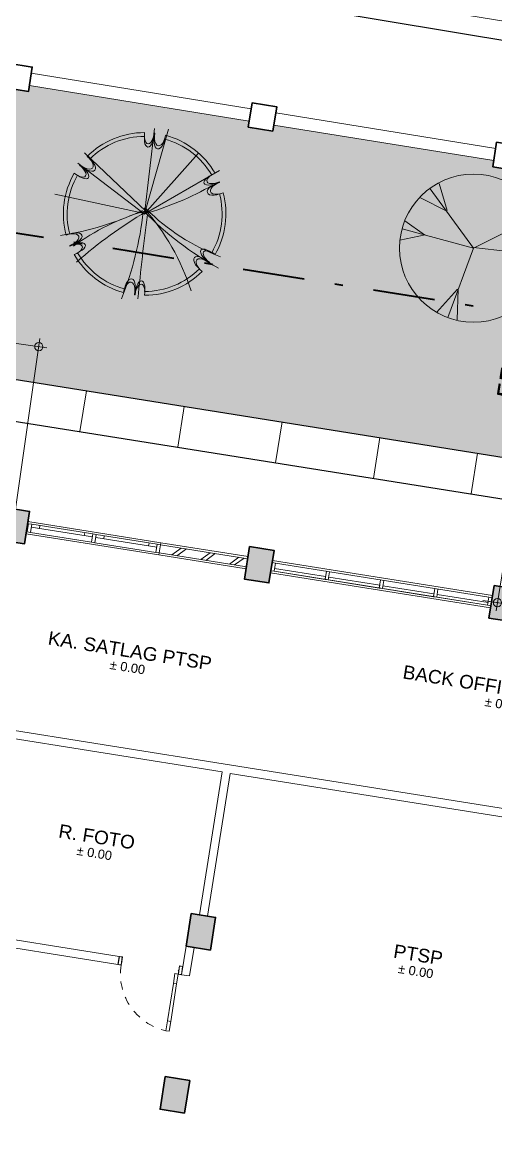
# Model space of a CAD drawing. Header units: millimetres. Extents: x -11 to 1593, y -101 to 195.
# Drawn here: x 1456.95 to 1462.69, y 53.76 to 67.2 of the extents above; entities that cross this region are included whole.
import ezdxf
from ezdxf.enums import TextEntityAlignment as Align

# ---------------------------------------------------------------- set-up
doc = ezdxf.new("R2010")
doc.units = ezdxf.units.MM
doc.linetypes.add('DASHDOT', pattern=[1, 0.5, -0.25, 0, -0.25])
doc.linetypes.add('HIDDEN', pattern=[0.375, 0.25, -0.125])
for name, color, linetype, lineweight in [('ars', 11, 'Continuous', 5), ('batas jalan', 3, 'Continuous', 25), ('dinding', 5, 'Continuous', 15), ('GSB', 1, 'DASHDOT', 35), ('KOLOM', 1, 'Continuous', 30), ('kus', 63, 'Continuous', 15), ('KUSEN', 30, 'Continuous', 15), ('lan', 7, 'Continuous', 15), ('not', 7, 'Continuous', 20), ('PAGAR', 4, 'Continuous', 18), ('PARTISI', 190, 'Continuous', 9), ('POHON', 84, 'Continuous', 0), ('sol kol', 8, 'Continuous', 0), ('u', 6, 'Continuous', 20)]:
    doc.layers.add(name, color=color, linetype=linetype, lineweight=lineweight)
doc.styles.add('ATTR', font='romans.shx', dxfattribs={"width": 0.8, "height": 1.735066})
doc.styles.get("Standard").update_dxf_attribs({"font": 'ARIALUNI.TTF'})
doc.dimstyles.new('SK100', dxfattribs={"dimtxt": 0.25, "dimasz": 0.1, "dimexe": 0.1, "dimexo": 0, "dimgap": 0.15, "dimtad": 1, "dimdec": 0, "dimlfac": 100, "dimzin": 12, "dimdsep": 46, "dimtxsty": 'Standard', "dimblk": 'BULAT', "dimcen": 0.1, "dimclrd": 256, "dimclre": 256, "dimclrt": 256, "dimadec": 0, "dimazin": 3, "dimtfac": 1, "dimtdec": 0, "dimtofl": 0, "dimtmove": 0, "dimatfit": 3, "dimldrblk": 'BULAT', "dimfxl": 0.18, "dimtolj": 1, "dimtzin": 0, "dimlwd": -1, "dimlwe": -1, "dimarcsym": 0})

# ---------------------------------------------------------------- blocks, each defined once
blk = doc.blocks.new('K1')
at = {"layer": 'KOLOM'}
blk.add_lwpolyline([(0.2, 0.15), (-0.2, 0.15), (-0.2, -0.15), (0.2, -0.15), (0.2, 0.15)], dxfattribs=at)
blk = doc.blocks.new('NOTASI RUANG')
at = {"layer": 'not'}
for height, p in [(0.26, (-0.011, 0.3)), (0.175, (-0.009, -0.017))]:
    blk.add_attdef('RUANG', text='', height=height, dxfattribs=at).set_placement(p, align=Align.MIDDLE_CENTER)
blk = doc.blocks.new('P 70')
at = {"linetype": 'HIDDEN', "ltscale": 0.3}
blk.add_lwpolyline([(-0.74, 0.1, -0.414214), (-0.04, 0.8, -1.303225)], format="xyb", dxfattribs=at)
for points in [[(-0.04, 0.8), (-0.08, 0.8), (-0.08, 0.68), (-0.04, 0.68)], [(-0.04, 0.68), (-0.08, 0.68), (-0.08, 0.22), (-0.04, 0.22)], [(-0.04, 0.1), (-0.08, 0.1), (-0.08, 0.22), (-0.04, 0.22)], [(-0.735, 0.06), (-0.74, 0.06), (-0.74, 0.061), (-0.74, 0.1), (-0.78, 0.1), (-0.78, 0), (-0.74, 0), (-0.74, 0.056), (-0.735, 0.058)], [(-0.742, 0.002), (-0.778, 0.002), (-0.778, 0.098), (-0.742, 0.098)], [(-0.045, 0.06), (-0.04, 0.06), (-0.04, 0.061), (-0.04, 0.1), (0, 0.1), (0, 0), (-0.04, 0), (-0.04, 0.056), (-0.045, 0.058)], [(-0.038, 0.002), (-0.002, 0.002), (-0.002, 0.098), (-0.038, 0.098)]]:
    blk.add_lwpolyline(points, close=True)
blk = doc.blocks.new('DENAH LANTAI DASAR')
at = {"layer": 'ars'}
h = blk.add_hatch(dxfattribs=at)
h.set_pattern_fill('TEMBOK', color=256, scale=0.25)
h.set_pattern_definition([(45, (1.63, 5e-13), (-0.1767767, 0.1767767), []), (45, (1.6925, 5e-13), (-0.1767767, 0.1767767), [])])
h.paths.add_polyline_path([(-9.22, 14.3), (-8.15, 14.3), (-8.15, 14.2), (-9.22, 14.2)])
at = {"layer": 'sol kol'}
for points in [[(-11.15, 14.45), (-11.15, 14.05), (-10.85, 14.05), (-10.85, 14.45)], [(-8.15, 14.45), (-8.15, 14.05), (-7.85, 14.05), (-7.85, 14.45)], [(-5.15, 14.45), (-5.15, 14.05), (-4.85, 14.05), (-4.85, 14.45)], [(-8.15, 9.95), (-8.15, 9.55), (-7.85, 9.55), (-7.85, 9.95)], [(-8.15, 7.95), (-8.15, 7.55), (-7.85, 7.55), (-7.85, 7.95)]]:
    blk.add_hatch(color=256, dxfattribs=at).paths.add_polyline_path(points)
for p, q in [((-12.75, 16), (13.75, 16)), ((-12.25, 15.5), (6.15, 15.5))]:
    blk.add_line(p, q)
at = {"layer": 'ars'}
blk.add_lwpolyline([(-8.15, 14.3), (-9.22, 14.3), (-9.22, 14.2), (-8.15, 14.2)], close=True, dxfattribs=at)
at = {"layer": 'dinding'}
blk.add_lwpolyline([(-8.15, 14.325), (-9.22, 14.325), (-9.22, 14.175), (-8.15, 14.175)], close=True, dxfattribs=at)
at = {"layer": 'kus'}
for p, q in [((-10.05, 14.3), (-10.8, 14.3)), ((-10.05, 14.265), (-10.8, 14.265)), ((-10.7, 14.265), (-10.7, 14.3)), ((-10.15, 14.265), (-10.15, 14.3)), ((-9.26, 14.3), (-10.01, 14.3)), ((-9.26, 14.265), (-10.01, 14.265)), ((-9.91, 14.265), (-9.91, 14.3)), ((-9.36, 14.265), (-9.36, 14.3)), ((-10.05, 14.2), (-10.8, 14.2)), ((-9.26, 14.2), (-10.01, 14.2))]:
    blk.add_line(p, q, dxfattribs=at)
for points in [[(-10.8, 14.3), (-10.84, 14.3), (-10.84, 14.2), (-10.8, 14.2)], [(-10.01, 14.3), (-10.05, 14.3), (-10.05, 14.2), (-10.01, 14.2)], [(-9.22, 14.3), (-9.26, 14.3), (-9.26, 14.2), (-9.22, 14.2)], [(-7.81, 14.2), (-7.85, 14.2), (-7.85, 14.3), (-7.81, 14.3)], [(-7.81, 14.3), (-5.19, 14.3), (-5.19, 14.2), (-7.81, 14.2)], [(-7.145, 14.2), (-7.185, 14.2), (-7.185, 14.3), (-7.145, 14.3)], [(-6.48, 14.2), (-6.52, 14.2), (-6.52, 14.3), (-6.48, 14.3)], [(-5.815, 14.2), (-5.855, 14.2), (-5.855, 14.3), (-5.815, 14.3)], [(-5.15, 14.2), (-5.19, 14.2), (-5.19, 14.3), (-5.15, 14.3)], [(-7.185, 14.235), (-7.81, 14.235), (-7.81, 14.2), (-7.185, 14.2)], [(-6.52, 14.235), (-7.145, 14.235), (-7.145, 14.2), (-6.52, 14.2)], [(-5.855, 14.235), (-6.48, 14.235), (-6.48, 14.2), (-5.855, 14.2)], [(-5.815, 14.235), (-5.19, 14.235), (-5.19, 14.2), (-5.815, 14.2)]]:
    blk.add_lwpolyline(points, close=True, dxfattribs=at)
at = {"layer": 'lan'}
for points in [[(-9.22, 14.325), (-10.85, 14.325), (-10.85, 14.175), (-9.22, 14.175)], [(-7.85, 14.325), (-5.15, 14.325), (-5.15, 14.175), (-7.85, 14.175)]]:
    blk.add_lwpolyline(points, close=True, dxfattribs=at)
at = {"layer": 'PARTISI'}
for points in [[(-8.05, 9.95), (-8.05, 11.702), (-10.925, 11.702), (-10.925, 11.8), (-7.95, 11.8), (-4.28, 11.8), (-4.28, 11.7), (-7.95, 11.7), (-7.95, 9.95)], [(-10.925, 9.2), (-8.93, 9.2), (-8.93, 9.3), (-10.925, 9.3)]]:
    blk.add_lwpolyline(points, close=True, dxfattribs=at)
blk.add_lwpolyline([(-8.15, 9.55), (-8.15, 9.2), (-8.05, 9.2), (-8.05, 9.55), (-8.15, 9.55)], dxfattribs=at)
ref = blk.add_blockref('NOTASI RUANG', (-4.818, 13.057), dxfattribs=dict(xscale=0.6323962268195373, yscale=0.6323962268195373, zscale=0.6323962268195373))
ref.add_attrib('RUANG', '%%P 0.00', dxfattribs={"layer": 'not', "height": 0.1108}).set_placement((-4.824, 13.046), align=Align.MIDDLE_CENTER)
ref.add_attrib('RUANG', 'BACK OFFICE & ARSIP', dxfattribs={"layer": 'not', "height": 0.16432}).set_placement((-4.825, 13.246), align=Align.MIDDLE_CENTER)
ref = blk.add_blockref('NOTASI RUANG', (-9.377, 12.785), dxfattribs=dict(xscale=0.6323962268195373, yscale=0.6323962268195373, zscale=0.6323962268195373))
ref.add_attrib('RUANG', '%%P 0.00', dxfattribs={"layer": 'not', "height": 0.1108}).set_placement((-9.382, 12.774), align=Align.MIDDLE_CENTER)
ref.add_attrib('RUANG', 'KA. SATLAG PTSP', dxfattribs={"layer": 'not', "height": 0.16432}).set_placement((-9.384, 12.975), align=Align.MIDDLE_CENTER)
ref = blk.add_blockref('NOTASI RUANG', (-9.419, 10.499), dxfattribs=dict(xscale=0.6323962268195373, yscale=0.6323962268195373, zscale=0.6323962268195373))
ref.add_attrib('RUANG', '%%P 0.00', dxfattribs={"layer": 'not', "height": 0.1108}).set_placement((-9.424, 10.488), align=Align.MIDDLE_CENTER)
ref.add_attrib('RUANG', 'R. FOTO', dxfattribs={"layer": 'not', "height": 0.1643}).set_placement((-9.426, 10.688), align=Align.MIDDLE_CENTER)
ref = blk.add_blockref('NOTASI RUANG', (-5.348, 9.7), dxfattribs=dict(xscale=0.6323962268195373, yscale=0.6323962268195373, zscale=0.6323962268195373))
ref.add_attrib('RUANG', '%%P 0.00', dxfattribs={"layer": 'not', "height": 0.1108}).set_placement((-5.353, 9.689), align=Align.MIDDLE_CENTER)
ref.add_attrib('RUANG', 'PTSP', dxfattribs={"layer": 'not', "height": 0.1643}).set_placement((-5.355, 9.89), align=Align.MIDDLE_CENTER)
at = {"layer": 'KOLOM', "rotation": 90}
for p in [(-11, 14.25), (-8, 14.25), (-5, 14.25), (-8, 9.75), (-8, 7.75)]:
    blk.add_blockref('K1', p, dxfattribs=at)
at = {"layer": 'KUSEN', "xscale": -1, "rotation": 180}
blk.add_blockref('P 70', (-8.15, 9.3), dxfattribs=at)
blk = doc.blocks.new('Deciduous Tree 13 PV')
at = {"layer": 'POHON'}
for p, q in [((0.001, 0.001), (-0.438, 0.6)), ((-0.266, 0.38), (-0.347, 0.655)), ((0.311, 0.16), (0.454, 0.594)), ((-0.271, 0.374), (-0.538, 0.509)), ((0.401, 0.429), (0.511, 0.539)), ((-0.495, 0.136), (-0.695, 0.276)), ((0.001, 0.001), (0.664, 0.332)), ((0.473, 0.234), (0.697, 0.264)), ((-0.49, 0.136), (-0.748, 0.081)), ((0.001, 0.001), (-0.724, 0.197)), ((0, 0), (-0.261, -0.702)), ((0.001, 0.008), (0.74, -0.078)), ((0.478, -0.047), (0.721, -0.176)), ((-0.161, -0.414), (-0.376, -0.653)), ((-0.156, -0.414), (-0.166, -0.726))]:
    blk.add_line(p, q, dxfattribs=at)
blk.add_circle((0, 0), 0.75, dxfattribs=at)
at = {"layer": 'POHON', "style": 'ATTR', "width": 0.8, "flags": 9}
blk.add_attdef('ESTCODE', (0.001, 0.001), '', height=0.000003, rotation=180, dxfattribs=at)
blk = doc.blocks.new('POH1')
for p, q in [((0.047, -0.206), (0.813, 6.356)), ((0.047, -0.206), (1.889, 6.299)), ((0.133, 0.018), (-4.57, 4.488)), ((0.047, -0.206), (4.156, 4.432)), ((0.02, -0.209), (-5.08, 3.696)), ((0.047, -0.206), (5.799, 3.13)), ((-0.059, -0.141), (-6.859, 1.322))]:
    blk.add_line(p, q)
for centre, radius, start, end in [((0.047, -0.206), 6.25, 90, 135.02273), ((0.047, -0.206), 6.25, 82.75021, 83.22779), ((0.047, -0.206), 5.957, 90, 135.02273), ((0.047, -0.206), 5.957, 82.75021, 83.22779), ((0.047, -0.206), 5.957, 30, 75.02273), ((0.047, -0.206), 6.25, 30, 75.02273), ((0.047, -0.206), 6.25, 142.75021, 143.22779), ((0.047, -0.206), 6.25, 150, 195.02273), ((0.047, -0.206), 5.957, 150, 195.02273), ((0.047, -0.206), 5.957, 142.75021, 143.22779), ((-7.075, 24.064), 25.293, 286.35565, 299.2634), ((0.047, -0.206), 5.957, 22.75021, 23.22779), ((0.047, -0.206), 6.25, 22.75021, 23.22779), ((0.047, -0.206), 5.957, 330, 15.02273), ((0.047, -0.206), 6.25, 330, 15.02273), ((-10.036, 21.281), 23.426, 278.89095, 295.05105), ((5.305, -17.569), 18.352, 106.80326, 125.77653), ((-13.31, -11.551), 17.777, 17.80316, 41.52093), ((11.41, 11.387), 15.873, 224.94274, 249.65135), ((17.959, -30.229), 35.053, 120.53343, 131.32015), ((-25.715, 2.832), 25.816, 338.27386, 353.62024), ((297.186, -37.092), 299.208, 172.9262, 174.17477), ((17.559, 17.049), 24.474, 224.15587, 241.05851), ((0.047, -0.206), 5.957, 202.75021, 203.22779), ((0.047, -0.206), 6.25, 202.75021, 203.22779), ((0.047, -0.206), 6.25, 210, 255.02273), ((0.047, -0.206), 5.957, 210, 255.02273), ((0.047, -0.206), 5.957, 322.75021, 323.22779), ((0.047, -0.206), 6.25, 322.75021, 323.22779), ((0.047, -0.206), 5.957, 270, 315.02273), ((0.047, -0.206), 6.25, 270, 315.02273), ((0.047, -0.206), 6.25, 262.75021, 263.22779), ((0.047, -0.206), 5.957, 262.75021, 263.22779)]:
    blk.add_arc(centre, radius, start, end)
for centre, major_axis, ratio, start_param, end_param in [((0.412, 5.992), (-0.115, -0.809), 0.450725, 4.712389, 7.927948), ((1.241, 5.867), (-0.147, -0.833), 0.498328, 4.647864, 7.899063), ((0.395, 5.701), (-0.109, -0.771), 0.450725, 4.712389, 7.927948), ((1.185, 5.582), (-0.14, -0.794), 0.498328, 4.647864, 7.899063), ((-5.138, 3.209), (0.643, -0.504), 0.450725, 4.712389, 7.927948), ((-4.615, 3.864), (0.648, -0.544), 0.498328, 4.647864, 7.899063), ((-4.396, 3.673), (0.618, -0.518), 0.498328, 4.647864, 7.899063), ((-4.895, 3.049), (0.613, -0.48), 0.450725, 4.712389, 7.927948), ((5.337, 2.447), (-0.723, -0.291), 0.450725, 4.712389, 7.927948), ((5.598, 2.577), (-0.758, -0.305), 0.450725, 4.712389, 7.927948), ((5.629, 1.703), (-0.758, -0.276), 0.498328, 4.647864, 7.899063), ((5.904, 1.797), (-0.795, -0.29), 0.498328, 4.647864, 7.899063), ((-5.809, -2.209), (0.795, 0.29), 0.498328, 4.647864, 7.899063), ((-5.534, -2.115), (0.758, 0.276), 0.498328, 4.647864, 7.899063), ((-5.503, -2.989), (0.758, 0.305), 0.450725, 4.712389, 7.927948), ((-5.242, -2.858), (0.723, 0.291), 0.450725, 4.712389, 7.927948), ((4.989, -3.461), (-0.613, 0.48), 0.450725, 4.712389, 7.927948), ((5.233, -3.621), (-0.643, 0.504), 0.450725, 4.712389, 7.927948), ((4.491, -4.085), (-0.618, 0.518), 0.498328, 4.647864, 7.899063), ((4.71, -4.276), (-0.648, 0.544), 0.498328, 4.647864, 7.899063), ((-1.146, -6.279), (0.147, 0.833), 0.498328, 4.647864, 7.899063), ((-1.09, -5.994), (0.14, 0.794), 0.498328, 4.647864, 7.899063), ((-0.317, -6.404), (0.115, 0.809), 0.450725, 4.712389, 7.927948), ((-0.3, -6.113), (0.109, 0.771), 0.450725, 4.712389, 7.927948)]:
    blk.add_ellipse(centre, major_axis=major_axis, ratio=ratio, start_param=start_param, end_param=end_param)
blk.add_point((0.047, -0.206))
blk.add_point((0.047, -0.206))
blk = doc.blocks.new('BULAT')
for p, q in [((-1, 0), (1, 0)), ((0, -1), (0, 1))]:
    blk.add_line(p, q)
blk.add_circle((0, 0), 0.5)
blk = doc.blocks.new('*D1611')
at = {"layer": 'Defpoints', "color": 0}
for p in [(1454.545, 67.127), (1490.004, 62.753), (1489.776, 61.36)]:
    blk.add_point(p, dxfattribs=at)
at = {"layer": 'u'}
for p, q in [((1454.545, 67.127), (1454.789, 68.618)), ((1454.872, 68.504), (1489.906, 62.769)), ((1489.776, 61.36), (1490.021, 62.851))]:
    blk.add_line(p, q, dxfattribs=at)
at = {"layer": 'u', "xscale": 0.1, "yscale": 0.1, "zscale": 0.1}
for p, rotation in [((1454.773, 68.52), 170.7034993746679), ((1490.004, 62.753), 350.7034993746679)]:
    blk.add_blockref('BULAT', p, dxfattribs=dict(at, rotation=rotation))
at = {"layer": 'u', "insert": (1472.434, 65.91), "char_height": 0.25, "attachment_point": 5, "rotation": 350.7035}
blk.add_mtext('\\A1;3570', dxfattribs=at)
blk = doc.blocks.new('*D3247')
at = {"layer": 'Defpoints', "color": 0}
for p in [(1462.993, 65.692), (1462.127, 60.261), (1462.707, 60.169)]:
    blk.add_point(p, dxfattribs=at)
at = {"layer": 'u'}
for p, q in [((1463.395, 65.628), (1463.671, 65.584)), ((1463.557, 65.501), (1462.723, 60.267)), ((1462.529, 60.197), (1462.806, 60.153))]:
    blk.add_line(p, q, dxfattribs=at)
at = {"layer": 'u', "xscale": 0.1, "yscale": 0.1, "zscale": 0.1}
for p, rotation in [((1463.573, 65.6), 80.94625079324592), ((1462.707, 60.169), 260.946250793246)]:
    blk.add_blockref('BULAT', p, dxfattribs=dict(at, rotation=rotation))
at = {"layer": 'u', "insert": (1462.866, 62.928), "char_height": 0.25, "attachment_point": 5, "rotation": 80.9463}
blk.add_mtext('\\A1;550', dxfattribs=at)
blk = doc.blocks.new('*D3250')
at = {"layer": 'Defpoints', "color": 0}
for p in [(1454.178, 63.694), (1453.897, 61.726), (1456.868, 61.302)]:
    blk.add_point(p, dxfattribs=at)
at = {"layer": 'u'}
for p, q in [((1453.897, 61.726), (1454.192, 63.793)), ((1457.05, 63.284), (1454.277, 63.68)), ((1456.868, 61.302), (1457.163, 63.368))]:
    blk.add_line(p, q, dxfattribs=at)
at = {"layer": 'u', "xscale": 0.1, "yscale": 0.1, "zscale": 0.1}
for p, rotation in [((1454.178, 63.694), 171.8667925089091), ((1457.149, 63.269), 351.866792508909)]:
    blk.add_blockref('BULAT', p, dxfattribs=dict(at, rotation=rotation))
at = {"layer": 'u', "insert": (1455.703, 63.757), "char_height": 0.25, "attachment_point": 5, "rotation": 351.8668}
blk.add_mtext('\\A1;300', dxfattribs=at)

msp = doc.modelspace()

# ---------------------------------------------------------------- hatches: boundary and pattern name
at = {"layer": 'POHON'}
h = msp.add_hatch(dxfattribs=at)
h.set_pattern_fill('GRASS', color=91, scale=0.01, style=0)
h.set_pattern_definition([(90, (1450.41415, 34.1156), (-0.179605, 0.179605), [0.047625, -0.311585]), (45, (1450.41415, 34.1156), (-0.1796051, 0.1796051), [0.047625, -0.206375]), (135, (1450.41415, 34.1156), (-0.1796051, -0.1796051), [0.047625, -0.206375])])
h.paths.add_polyline_path([(1479.3076, 44.7036), (1485.3702, 43.5466), (1483.601, 34.276), (1483.8015, 34.2528), (1483.7929, 34.1783), (1484.3351, 34.1156), (1484.3442, 34.1949), (1484.514, 34.1753), (1489.5793, 61.0927), (1489.425, 61.1225), (1489.4377, 61.1887), (1486.6494, 61.6398), (1486.6375, 61.5658), (1486.3413, 61.6137), (1486.3533, 61.6877), (1483.688, 62.1189), (1483.676, 62.0449), (1483.3798, 62.0928), (1483.3918, 62.1668), (1480.7265, 62.5981), (1480.7145, 62.524), (1480.4183, 62.5719), (1480.4303, 62.646), (1477.765, 63.0772), (1477.753, 63.0032), (1477.4568, 63.0511), (1477.4688, 63.1251), (1474.8035, 63.5564), (1474.7915, 63.4823), (1474.4954, 63.5302), (1474.5073, 63.6043), (1471.842, 64.0355), (1471.83, 63.9615), (1471.5339, 64.0094), (1471.5458, 64.0834), (1468.8805, 64.5146), (1468.8685, 64.4406), (1468.5724, 64.4885), (1468.5844, 64.5626), (1465.919, 64.9938), (1465.907, 64.9197), (1465.6109, 64.9677), (1465.6229, 65.0417), (1462.9575, 65.4729), (1462.9455, 65.3989), (1462.6494, 65.4468), (1462.6614, 65.5208), (1459.996, 65.9521), (1459.9841, 65.878), (1459.6879, 65.9259), (1459.6999, 66), (1457.0345, 66.4312), (1457.0226, 66.3572), (1456.7264, 66.4051), (1456.7384, 66.4791), (1454.7952, 66.7935), (1454.7828, 66.7169), (1454.6378, 66.7403), (1450.4141, 38.1092), (1450.5678, 38.0914), (1450.5596, 38.0198), (1451.1078, 37.9564), (1451.1164, 38.0309), (1451.3151, 38.0079), (1453.0343, 48.7979), (1453.1236, 48.7848), (1455.4053, 63.1042), (1481.5751, 58.9341)])
h.paths.add_polyline_path([(1467.0157, 63.7856), (1466.7009, 61.8106), (1469.6636, 61.3385), (1469.9783, 63.3136)], flags=16)
h.paths.add_polyline_path([(1474.916, 62.5268), (1474.6013, 60.5517), (1477.5639, 60.0796), (1477.8786, 62.0547)], flags=16)
h.paths.add_polyline_path([(1479.5907, 46.4613), (1479.3118, 44.7109), (1482.2744, 44.2388), (1482.5543, 45.9958)], flags=16)

# ---------------------------------------------------------------- linework, layer by layer
at = {"layer": 'ars'}
for p, q in [((1457.6479, 62.2405), (1457.7266, 62.7343)), ((1458.833, 62.0517), (1458.9116, 62.5454)), ((1460.018, 61.8628), (1460.0967, 62.3566)), ((1461.2031, 61.674), (1461.2817, 62.1678)), ((1462.3881, 61.4852), (1462.4668, 61.9789))]:
    msp.add_line(p, q, dxfattribs=at)
at = {"layer": 'batas jalan'}
msp.add_line((1509.5629, 59.1961), (1435.8234, 71.4564), dxfattribs=at)
at = {"layer": 'GSB', "ltscale": 1.5}
msp.add_line((1496.7069, 58.295), (1448.8246, 65.9248), dxfattribs=at)
at = {"layer": 'KOLOM'}
for points in [[(1456.7264, 66.4051), (1457.0226, 66.3572), (1457.0705, 66.6533), (1456.7743, 66.7012)], [(1459.6879, 65.9259), (1459.9841, 65.878), (1460.032, 66.1742), (1459.7358, 66.2221)], [(1462.6494, 65.4468), (1462.9455, 65.3989), (1462.9935, 65.695), (1462.6973, 65.7429)]]:
    msp.add_lwpolyline(points, close=True, dxfattribs=at)
at = {"layer": 'PAGAR'}
for p, q in [((1459.7238, 66.1481), (1457.0585, 66.5793)), ((1459.6999, 66), (1457.0345, 66.4312)), ((1462.6853, 65.6689), (1460.02, 66.1001)), ((1462.6614, 65.5208), (1459.996, 65.9521))]:
    msp.add_line(p, q, dxfattribs=at)

# ---------------------------------------------------------------- block references
at = {"rotation": 350.9462507932595}
msp.add_blockref('DENAH LANTAI DASAR', (1465.4787, 45.2972), dxfattribs=at)
at = {"layer": 'POHON'}
for name, p, xscale, yscale, zscale in [('POH1', (1458.4241, 64.9082), 0.157610670999913, 0.157610670999913, 0.157610670999913), ('Deciduous Tree 13 PV', (1462.4166, 64.4616), 1.195661951756673, 1.195661951756673, 1.195661951756673)]:
    msp.add_blockref(name, p, dxfattribs=dict(at, xscale=xscale, yscale=yscale, zscale=zscale))

# ---------------------------------------------------------------- dimensions: what is measured, and where the dimension line sits
at = {"layer": 'u'}
for p1, p2, distance, picture, middle in [((1454.545, 67.1273), (1489.7765, 61.3601), 1.4109, '*D1611', (1472.4335, 65.9102)), ((1456.8679, 61.3015), (1453.897, 61.7261), -1.9879, '*D3250', (1455.703, 63.7567))]:
    dim = msp.add_aligned_dim(p1=p1, p2=p2, distance=distance, dimstyle='SK100', dxfattribs=at)
    dim.commit()
    dim.dimension.update_dxf_attribs({"geometry": picture, "text_midpoint": middle})
dim = msp.add_aligned_dim(p1=(1462.993, 65.6924), p2=(1462.1275, 60.2609), distance=0.587, dimstyle='SK100', override={"dimfxlon": 1, "dimarcsym": 1}, dxfattribs=at)
dim.commit()
dim.dimension.update_dxf_attribs({"geometry": '*D3247', "text_midpoint": (1462.8656, 62.928)})

doc.saveas('drawing.dxf')
